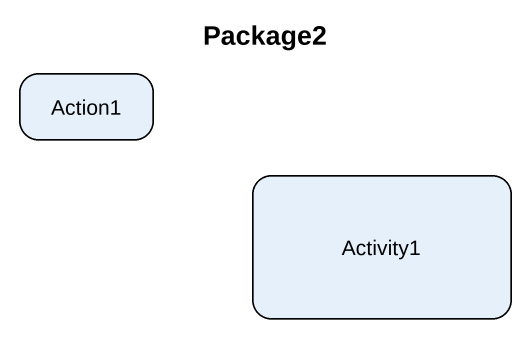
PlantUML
@startuml
title Package2
hide empty description
state Action1
state Activity1
@enduml
